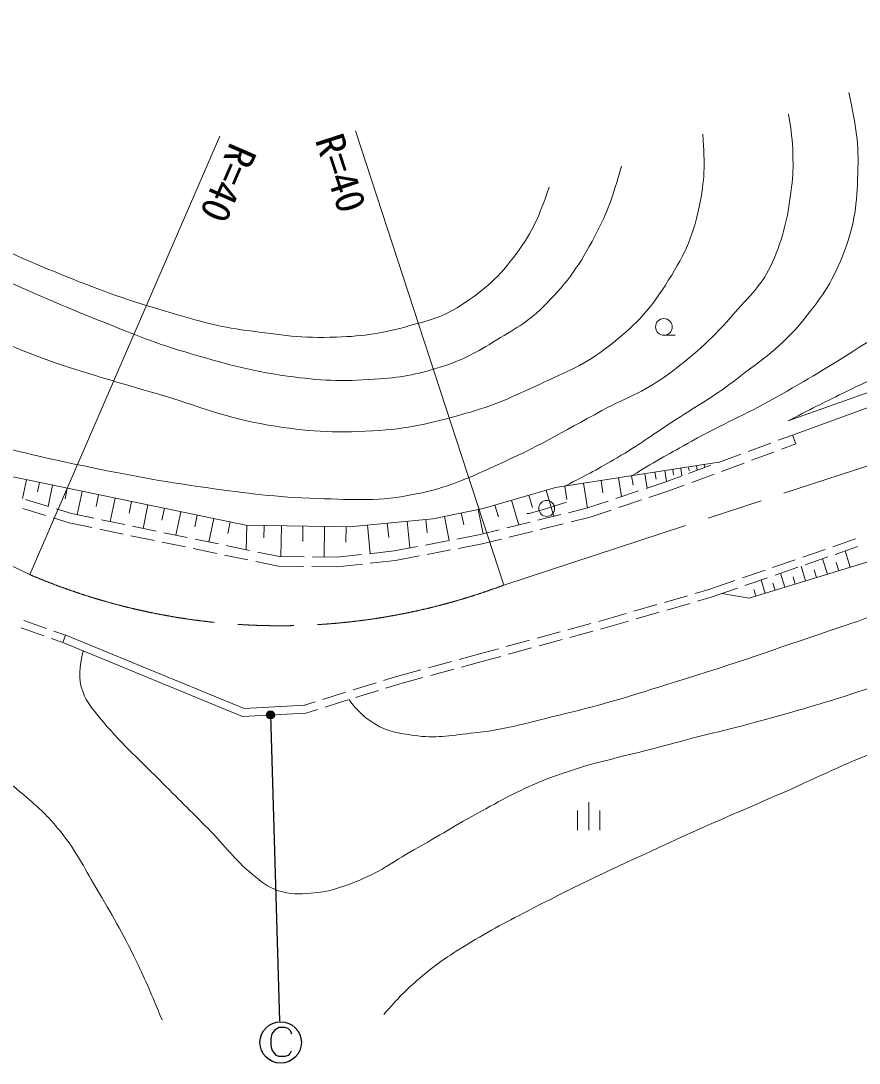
# Model space of a CAD drawing. Units: millimetres, scale not verified. Extents: x 40000 to 680000, y 20000 to 380000.
# Drawn here: x 268959 to 321603, y 266300 to 331753 of the extents above; entities that cross this region are included whole.
import ezdxf
from ezdxf.enums import TextEntityAlignment as Align

# ---------------------------------------------------------------- set-up
doc = ezdxf.new("R2010")
doc.units = ezdxf.units.MM
doc.header["$LTSCALE"] = 1000
doc.header["$PDMODE"] = 32
doc.header["$PDSIZE"] = 500
doc.linetypes.add('CHAIN', pattern=[18.5, 12, -1.5, 3.5, -1.5])
for name, color, linetype, lineweight in [('M-BMK', 2, 'CHAIN', 13), ('M-STR-HTXT', 7, 'Continuous', 13), ('M-STR-STRC', 7, 'Continuous', 25), ('M-WORK', 1, 'Continuous', 13)]:
    doc.layers.add(name, color=color, linetype=linetype, lineweight=lineweight)
doc.styles.add('ＭＳ ゴシック', font='')
doc.styles.get('ＭＳ ゴシック').set_extended_font_data('MS Gothic')

msp = doc.modelspace()

# ---------------------------------------------------------------- linework, layer by layer
at = {"layer": 'M-BMK'}
for p, q in [((232340, 314721), (269526, 296976)), ((299294, 296324), (331575, 306898))]:
    msp.add_line(p, q, dxfattribs=at)
msp.add_arc((285223, 333767), 40000, 246.89388, 290.5954, dxfattribs=at)
at = {"layer": 'M-STR-HTXT'}
for p, q in [((299294, 296324), (289974, 324839)), ((269526, 296976), (281448, 324505))]:
    msp.add_line(p, q, dxfattribs=at)
at = {"layer": 'M-STR-STRC'}
for p, q in [((284634, 288168), (285198, 268944)), ((284811, 268220), (284960, 268421)), ((284960, 268421), (285161, 268559)), ((285161, 268559), (285524, 268562)), ((285524, 268562), (285735, 268494)), ((285735, 268494), (285878, 268351)), ((284673, 267848), (284740, 268132)), ((284673, 267418), (284673, 267848)), ((284740, 268132), (284811, 268220)), ((285878, 268351), (285954, 268132)), ((284735, 267144), (284673, 267418)), ((284881, 266924), (284735, 267144)), ((285945, 267059), (285881, 266927)), ((285018, 266784), (284881, 266924)), ((285170, 266711), (285018, 266784)), ((285527, 266711), (285170, 266711)), ((285737, 266778), (285527, 266711)), ((285881, 266927), (285737, 266778))]:
    msp.add_line(p, q, dxfattribs=at)
for centre, radius in [((284634, 288168), 250), ((284634, 288168), 200), ((284634, 288168), 150), ((284634, 288168), 100), ((284634, 288168), 50), ((284634, 288168), 20), ((285274, 267600), 1300), ((285274, 267600), 1300)]:
    msp.add_circle(centre, radius, dxfattribs=at)
msp.add_point((284634, 288168), dxfattribs=at)
at = {"layer": 'M-WORK'}
for p, q in [((309342, 312006), (310042, 312006)), ((317152, 306633), (322626, 308591)), ((317420, 305745), (322863, 307726)), ((316518, 305412), (317420, 305745)), ((317420, 305745), (317628, 305182)), ((314641, 304720), (316049, 305239)), ((316721, 304847), (317628, 305182)), ((312765, 304028), (314172, 304547)), ((314845, 304155), (316252, 304674)), ((302542, 302448), (312790, 304037)), ((310888, 303336), (312296, 303855)), ((310889, 303743), (310926, 303501)), ((311383, 303819), (311427, 303535)), ((311877, 303896), (311899, 303754)), ((312968, 303464), (314376, 303982)), ((267376, 303328), (283081, 300091)), ((306486, 303060), (306670, 301874)), ((307316, 303189), (307408, 302596)), ((308146, 303317), (308286, 302417)), ((308776, 303415), (308846, 302965)), ((309407, 303513), (309513, 302829)), ((309516, 302830), (310419, 303163)), ((309901, 303589), (309954, 303248)), ((310395, 303666), (310470, 303182)), ((311092, 302772), (312499, 303291)), ((269308, 302929), (269067, 301759)), ((270127, 302760), (270007, 302175)), ((270947, 302592), (270673, 301262)), ((271877, 302400), (271740, 301735)), ((297986, 301130), (302542, 302448)), ((303119, 302538), (303250, 301694)), ((304300, 302721), (304543, 301160)), ((305393, 302890), (305514, 302110)), ((308219, 302395), (309516, 302830)), ((309716, 302264), (310623, 302599)), ((272808, 302208), (272504, 300733)), ((273840, 301995), (273688, 301258)), ((274872, 301783), (274568, 300307)), ((300867, 301964), (301092, 301186)), ((301955, 302278), (302430, 300638)), ((306324, 301758), (307746, 302235)), ((308403, 301823), (309716, 302264)), ((269078, 301127), (270511, 300684)), ((269256, 301700), (270689, 301257)), ((271167, 301110), (272142, 300808)), ((275905, 301570), (275753, 300832)), ((276938, 301357), (276634, 299880)), ((277972, 301144), (277820, 300405)), ((294829, 300490), (297986, 301130)), ((298732, 301345), (298948, 300597)), ((299779, 301649), (300229, 300094)), ((300890, 300814), (301980, 301134)), ((301980, 301134), (303223, 301536)), ((303360, 300868), (304553, 301163)), ((304553, 301163), (305850, 301598)), ((306507, 301186), (307929, 301664)), ((270989, 300537), (271992, 300226)), ((272142, 300808), (273532, 300521)), ((279006, 300931), (278701, 299452)), ((280041, 300717), (279888, 299978)), ((281075, 300504), (280770, 299025)), ((289595, 299971), (294829, 300490)), ((294394, 300447), (294478, 299607)), ((295559, 300638), (295866, 299125)), ((296619, 300853), (296772, 300096)), ((297678, 301067), (297987, 299541)), ((300725, 300826), (300890, 300814)), ((301418, 300388), (302875, 300748)), ((303508, 300287), (304721, 300586)), ((304721, 300586), (306033, 301027)), ((271992, 300226), (273425, 299930)), ((273914, 299829), (275383, 299526)), ((274021, 300420), (275490, 300116)), ((275980, 300015), (277449, 299711)), ((282111, 300291), (281958, 299551)), ((283081, 300091), (289595, 299971)), ((283148, 300089), (283119, 298539)), ((284233, 300069), (284218, 299294)), ((285318, 300050), (285282, 298108)), ((286677, 300025), (286659, 299054)), ((288036, 299999), (288001, 298078)), ((289381, 299975), (289364, 299014)), ((290721, 300083), (290898, 298299)), ((291970, 300207), (292058, 299315)), ((293218, 300330), (293385, 298650)), ((297799, 299494), (298991, 299789)), ((299477, 299909), (300933, 300268)), ((301567, 299807), (303023, 300167)), ((314699, 295490), (329947, 300196)), ((275873, 299424), (277342, 299121)), ((277939, 299610), (279408, 299307)), ((279897, 299205), (281366, 298902)), ((296329, 299213), (297799, 299494)), ((297927, 298908), (299140, 299207)), ((299625, 299327), (301081, 299687)), ((319949, 298727), (321367, 299216)), ((277832, 299020), (279300, 298716)), ((279790, 298615), (281259, 298311)), ((281856, 298800), (283325, 298497)), ((292404, 298463), (293873, 298744)), ((294365, 298838), (295838, 299119)), ((294473, 298247), (295946, 298529)), ((296438, 298623), (297927, 298908)), ((318058, 298075), (319476, 298564)), ((320106, 298252), (321523, 298742)), ((281749, 298210), (283218, 297906)), ((283814, 298396), (285204, 298108)), ((285204, 298108), (286746, 298092)), ((287245, 298086), (288787, 298069)), ((288787, 298069), (290347, 298239)), ((290844, 298293), (292404, 298463)), ((290903, 297696), (292492, 297869)), ((292492, 297869), (293982, 298154)), ((316168, 297422), (317586, 297912)), ((318215, 297600), (319633, 298089)), ((319605, 297004), (319305, 297976)), ((321031, 297444), (320716, 298463)), ((283707, 297805), (285140, 297509)), ((285140, 297509), (286728, 297492)), ((287228, 297486), (288816, 297469)), ((288816, 297469), (290406, 297642)), ((314277, 296770), (315695, 297259)), ((316324, 296947), (317742, 297437)), ((318244, 296584), (317958, 297511)), ((318924, 296794), (318774, 297280)), ((320318, 297224), (320160, 297733)), ((312166, 296041), (313805, 296607)), ((314434, 296295), (315852, 296784)), ((315708, 295801), (315448, 296645)), ((316946, 296183), (316673, 297068)), ((317595, 296384), (317452, 296847)), ((311300, 295790), (312166, 296041)), ((312317, 295565), (313961, 296132)), ((315118, 295619), (314988, 296041)), ((316327, 295992), (316191, 296435)), ((309379, 295232), (310820, 295650)), ((311443, 295311), (312317, 295565)), ((312984, 295794), (314699, 295490)), ((307459, 294674), (308899, 295092)), ((307602, 294195), (309043, 294613)), ((309523, 294753), (310963, 295171)), ((269148, 294100), (270563, 293602)), ((303304, 293515), (304751, 293911)), ((305233, 294042), (306112, 294283)), ((306112, 294283), (306978, 294535)), ((306248, 293802), (307122, 294056)), ((268979, 293629), (270394, 293131)), ((271035, 293436), (271758, 293181)), ((301375, 292987), (302822, 293383)), ((303437, 293033), (304884, 293429)), ((305366, 293561), (306248, 293802)), ((270866, 292965), (271592, 292710)), ((271758, 293181), (271592, 292710)), ((271592, 292710), (282887, 288074)), ((271781, 293172), (282973, 288579)), ((299446, 292459), (300892, 292855)), ((301508, 292505), (302955, 292901)), ((296489, 291653), (298084, 292086)), ((298084, 292086), (298963, 292327)), ((299579, 291977), (301026, 292373)), ((294559, 291129), (296006, 291522)), ((296625, 291172), (298216, 291604)), ((298216, 291604), (299097, 291845)), ((292481, 290566), (294076, 290999)), ((294695, 290648), (296142, 291041)), ((289833, 289739), (291265, 290186)), ((291742, 290335), (292481, 290566)), ((291887, 289856), (292621, 290085)), ((292621, 290085), (294212, 290517)), ((287924, 289144), (289356, 289591)), ((289978, 289261), (291409, 289707)), ((282973, 288579), (286830, 288786)), ((286708, 288764), (287447, 288995)), ((288068, 288665), (289500, 289112)), ((282887, 288074), (286857, 288287)), ((286857, 288287), (287591, 288516)), ((303923, 280939), (303923, 282164)), ((304623, 280939), (304623, 282689)), ((305323, 280939), (305323, 282164))]:
    msp.add_line(p, q, dxfattribs=at)
for centre, radius in [((309342, 312531), 525), ((301980, 301134), 500)]:
    msp.add_circle(centre, radius, dxfattribs=at)
for points, knots in [([(173652, 342453), (174110, 341234), (174299, 340827), (174850, 339855), (175640, 338462), (176188, 337701), (177368, 336618), (178523, 335559), (179265, 335044), (180645, 334301), (182166, 333481), (183095, 333167), (184721, 332582), (185817, 332188), (186429, 331950), (187558, 331663), (190674, 330873), (192447, 330509), (195630, 330065), (198911, 329607), (200796, 329903), (204102, 329705), (207759, 329487), (209815, 329419), (213453, 328986), (217030, 328559), (219037, 328284), (222564, 327547), (225262, 326984), (226720, 326442), (229397, 325789), (231855, 325189), (233225, 324816), (235711, 324350), (238070, 323909), (239431, 323896), (241785, 323431), (244842, 322828), (246537, 322392), (249538, 321553), (252923, 320607), (254789, 319970), (258129, 318876), (261502, 317771), (263407, 317188), (266721, 315919), (269485, 314860), (270959, 314082), (273714, 313001), (275866, 312157), (277050, 311610), (279269, 310963), (281748, 310241), (283145, 309802), (285703, 309445), (287822, 309149), (289042, 309108), (291177, 309245), (292809, 309350), (293733, 309516), (295293, 310004), (296766, 310465), (297532, 310921), (298850, 311723), (300120, 312495), (300887, 312899), (301927, 313960), (303366, 315431), (304050, 316413), (305004, 318236), (305855, 319865), (306090, 320593), (306682, 322632)], [0, 0, 0, 0, 1, 1, 1, 2, 2, 2, 3, 3, 3, 4, 4, 4, 5, 5, 5, 6, 6, 6, 7, 7, 7, 8, 8, 8, 9, 9, 9, 10, 10, 10, 11, 11, 11, 12, 12, 12, 13, 13, 13, 14, 14, 14, 15, 15, 15, 16, 16, 16, 17, 17, 17, 18, 18, 18, 19, 19, 19, 20, 20, 20, 21, 21, 21, 22, 22, 22, 23, 23, 23, 24, 24, 24, 24]), ([(307316, 303189), (309115, 304257), (309601, 304536), (311088, 305359), (313104, 306475), (314314, 306948), (316323, 308076), (318435, 309263), (319595, 309971), (321638, 311273), (322813, 312022), (323566, 312330), (324595, 313271), (325531, 314127), (325885, 314804), (326433, 315949), (326872, 316866), (327020, 317432), (327232, 318426), (327534, 319845), (327396, 320697), (327752, 322103), (327985, 323024), (328187, 323547), (328711, 324340), (329393, 325373), (330087, 325703), (331068, 326458), (331896, 327095), (332521, 327217), (333346, 327857), (334420, 328690), (334749, 329178), (335704, 330414)], [0, 0, 0, 0, 1, 1, 1, 2, 2, 2, 3, 3, 3, 4, 4, 4, 5, 5, 5, 6, 6, 6, 7, 7, 7, 8, 8, 8, 9, 9, 9, 10, 10, 10, 11, 11, 11, 11]), ([(320958, 327258), (321412, 324995), (321593, 324151), (321518, 322143), (321446, 320227), (321352, 319102), (320679, 317307), (319990, 315473), (319357, 314512), (318121, 312991), (316691, 311232), (315565, 310535), (313765, 309155), (312309, 308038), (311383, 307565), (309849, 306558), (308510, 305678), (307792, 305134), (306412, 304320), (305153, 303576), (304706, 303344), (303119, 302538)], [0, 0, 0, 0, 1, 1, 1, 2, 2, 2, 3, 3, 3, 4, 4, 4, 5, 5, 5, 6, 6, 6, 7, 7, 7, 7]), ([(258819, 307207), (261628, 306492), (262347, 306313), (264613, 305758), (267853, 304966), (269657, 304467), (272925, 303800), (275907, 303192), (277583, 302863), (280598, 302442), (283316, 302062), (284848, 301850), (287591, 301762), (290011, 301685), (291413, 301554), (293785, 302042), (295796, 302456), (296866, 302960), (298740, 303800), (301435, 305008), (302854, 305875), (305453, 307277), (307151, 308192), (308237, 308503), (309769, 309675), (311480, 310983), (312390, 311807), (313805, 313431), (314893, 314679), (315671, 315330), (316283, 316868), (316942, 318524), (317132, 319535), (317362, 321303), (317464, 322093), (317458, 322545), (317442, 323341), (317421, 324346), (317349, 324715), (317162, 325899)], [0, 0, 0, 0, 1, 1, 1, 2, 2, 2, 3, 3, 3, 4, 4, 4, 5, 5, 5, 6, 6, 6, 7, 7, 7, 8, 8, 8, 9, 9, 9, 10, 10, 10, 11, 11, 11, 12, 12, 12, 13, 13, 13, 13]), ([(250292, 324900), (253115, 324207), (253995, 323952), (256286, 323102), (259212, 322016), (260669, 320983), (263479, 319625), (266242, 318290), (267712, 317368), (270552, 316208), (273590, 314968), (275312, 314298), (278465, 313391), (280266, 312873), (281283, 312563), (283140, 312312), (285327, 312016), (286569, 311814), (288775, 311893), (290598, 311957), (291632, 312124), (293390, 312612), (294676, 312969), (295454, 313134), (296567, 313871), (298142, 314912), (298989, 315643), (300104, 317167), (301167, 318621), (301460, 319399), (302142, 321303)], [0, 0, 0, 0, 1, 1, 1, 2, 2, 2, 3, 3, 3, 4, 4, 4, 5, 5, 5, 6, 6, 6, 7, 7, 7, 8, 8, 8, 9, 9, 9, 10, 10, 10, 10]), ([(235555, 318454), (237570, 318047), (238084, 317940), (239702, 317597), (242174, 317074), (243548, 316736), (246016, 316198), (250742, 315168), (253372, 314500), (258124, 313601), (260986, 313060), (262670, 313138), (265477, 312362), (267738, 311737), (268887, 311029), (271112, 310284), (273603, 309450), (275025, 309065), (277546, 308326), (280253, 307533), (281716, 306834), (284499, 306368), (287027, 305944), (288493, 305868), (291052, 306008), (293351, 306134), (294631, 306461), (296847, 307087), (298735, 307621), (299744, 308095), (301522, 308925), (303282, 309747), (304347, 310128), (305878, 311323), (307489, 312580), (308330, 313441), (309435, 315159), (310565, 316918), (311124, 318028), (311552, 320075), (311917, 321819), (311910, 322628), (311792, 324630)], [0, 0, 0, 0, 1, 1, 1, 2, 2, 2, 3, 3, 3, 4, 4, 4, 5, 5, 5, 6, 6, 6, 7, 7, 7, 8, 8, 8, 9, 9, 9, 10, 10, 10, 11, 11, 11, 12, 12, 12, 13, 13, 13, 14, 14, 14, 14]), ([(317152, 306633), (318934, 307554), (319402, 307792), (320858, 308506), (322608, 309363), (323626, 309763), (325374, 310624), (326652, 311253), (327433, 311502), (328611, 312302), (329469, 312885), (329943, 313284), (330529, 314140), (330982, 314803), (331133, 315129), (331448, 315979)], [0, 0, 0, 0, 1, 1, 1, 2, 2, 2, 3, 3, 3, 4, 4, 4, 5, 5, 5, 5]), ([(251370, 299973), (252321, 298789), (252565, 298473), (253315, 297498), (254526, 295922), (255054, 294924), (256325, 293396), (257253, 292280), (257741, 291612), (258829, 290652), (259920, 289688), (260681, 289338), (261866, 288494), (263428, 287382), (264325, 286788), (265862, 285643), (267350, 284535), (268230, 283968), (269619, 282739), (270407, 282042), (270829, 281619), (271484, 280795), (272478, 279542), (272858, 278710), (273668, 277331), (274709, 275561), (275308, 274573), (276199, 272722), (276884, 271299), (277103, 270797), (277824, 269019)], [0, 0, 0, 0, 1, 1, 1, 2, 2, 2, 3, 3, 3, 4, 4, 4, 5, 5, 5, 6, 6, 6, 7, 7, 7, 8, 8, 8, 9, 9, 9, 10, 10, 10, 10]), ([(289563, 289132), (290157, 288385), (290447, 288054), (291194, 287601), (292047, 287083), (292658, 287032), (293645, 286881), (295024, 286671), (295827, 286873), (297215, 287015), (299381, 287236), (300558, 287630), (302676, 288134), (305851, 288888), (307591, 289469), (310708, 290438), (314526, 291625), (316621, 292424), (320419, 293675), (322477, 294353), (323582, 294907), (325694, 295393), (327152, 295729), (328005, 295727), (329490, 295913), (332341, 296270), (333938, 296487), (336803, 296712), (339248, 296904), (340625, 297085), (343077, 296992), (344725, 296929), (345646, 296786), (347273, 296512), (348930, 296233), (349871, 296077), (351469, 295553), (353473, 294895), (354526, 294315), (356384, 293315), (357741, 292585), (358468, 292093), (359661, 291117), (361437, 289663), (362328, 288709), (363816, 286961), (365692, 284760), (366222, 283747), (367932, 280807)], [0, 0, 0, 0, 1, 1, 1, 2, 2, 2, 3, 3, 3, 4, 4, 4, 5, 5, 5, 6, 6, 6, 7, 7, 7, 8, 8, 8, 9, 9, 9, 10, 10, 10, 11, 11, 11, 12, 12, 12, 13, 13, 13, 14, 14, 14, 15, 15, 15, 16, 16, 16, 16]), ([(362897, 281726), (361589, 283711), (361202, 284317), (359940, 285842), (358800, 287221), (358171, 288022), (356823, 289199), (355257, 290567), (354362, 291375), (352507, 292316), (350787, 293190), (349703, 293441), (347832, 293915), (345949, 294391), (344857, 294583), (342917, 294674), (340230, 294800), (338700, 294660), (336044, 294234), (333238, 293785), (331756, 293101), (329050, 292236), (326215, 291330), (324686, 290646), (321857, 289719), (319704, 289012), (318484, 288656), (316303, 288040), (313556, 287264), (311983, 286955), (309230, 286202), (306380, 285422), (304711, 285193), (301957, 284124), (300304, 283482), (299441, 282969), (297881, 282126), (296201, 281219), (295312, 280619), (293645, 279688), (292218, 278892), (291500, 278260), (289968, 277690), (288911, 277297), (288297, 277045), (287171, 276971), (286374, 276919), (285895, 276893), (285133, 277131), (284410, 277357), (284082, 277691), (283495, 278170), (282297, 279146), (281820, 279905), (280737, 281007), (279546, 282220), (278852, 282872), (277660, 284084), (276174, 285595), (275246, 286360), (273904, 288000), (273432, 288577), (273125, 288901), (272865, 289599), (272512, 290546), (272677, 291129), (272863, 292188)], [0, 0, 0, 0, 1, 1, 1, 2, 2, 2, 3, 3, 3, 4, 4, 4, 5, 5, 5, 6, 6, 6, 7, 7, 7, 8, 8, 8, 9, 9, 9, 10, 10, 10, 11, 11, 11, 12, 12, 12, 13, 13, 13, 14, 14, 14, 15, 15, 15, 16, 16, 16, 17, 17, 17, 18, 18, 18, 19, 19, 19, 20, 20, 20, 21, 21, 21, 22, 22, 22, 22]), ([(291747, 269356), (292733, 270465), (293057, 270815), (294005, 271633), (295064, 272548), (295730, 272980), (296922, 273711), (298518, 274691), (299453, 275173), (301118, 276029), (304185, 277606), (305942, 278415), (309070, 279865), (312084, 281263), (313809, 281964), (316849, 283302), (319221, 284346), (320510, 285024), (322924, 285966), (325275, 286884), (326599, 287398), (329024, 288097), (331515, 288816), (332933, 289185), (335498, 289563), (337936, 289921), (339323, 290202), (341785, 290096), (343419, 290025), (344390, 289996), (345914, 289403), (347428, 288814), (348146, 288192), (349484, 287272), (350887, 286306), (351355, 285893), (352894, 284554)], [0, 0, 0, 0, 1, 1, 1, 2, 2, 2, 3, 3, 3, 4, 4, 4, 5, 5, 5, 6, 6, 6, 7, 7, 7, 8, 8, 8, 9, 9, 9, 10, 10, 10, 11, 11, 11, 12, 12, 12, 12])]:
    msp.add_open_spline(points, degree=3, knots=knots, dxfattribs=at)

# ---------------------------------------------------------------- texts
at = {"layer": 'M-STR-HTXT', "style": 'ＭＳ ゴシック'}
for rotation, p in [(288.099, (289062, 322194)), (246.584, (281989, 321555))]:
    msp.add_text('R=40', height=1833, rotation=rotation, dxfattribs=at).set_placement(p, align=Align.MIDDLE_CENTER)

doc.saveas('drawing.dxf')
